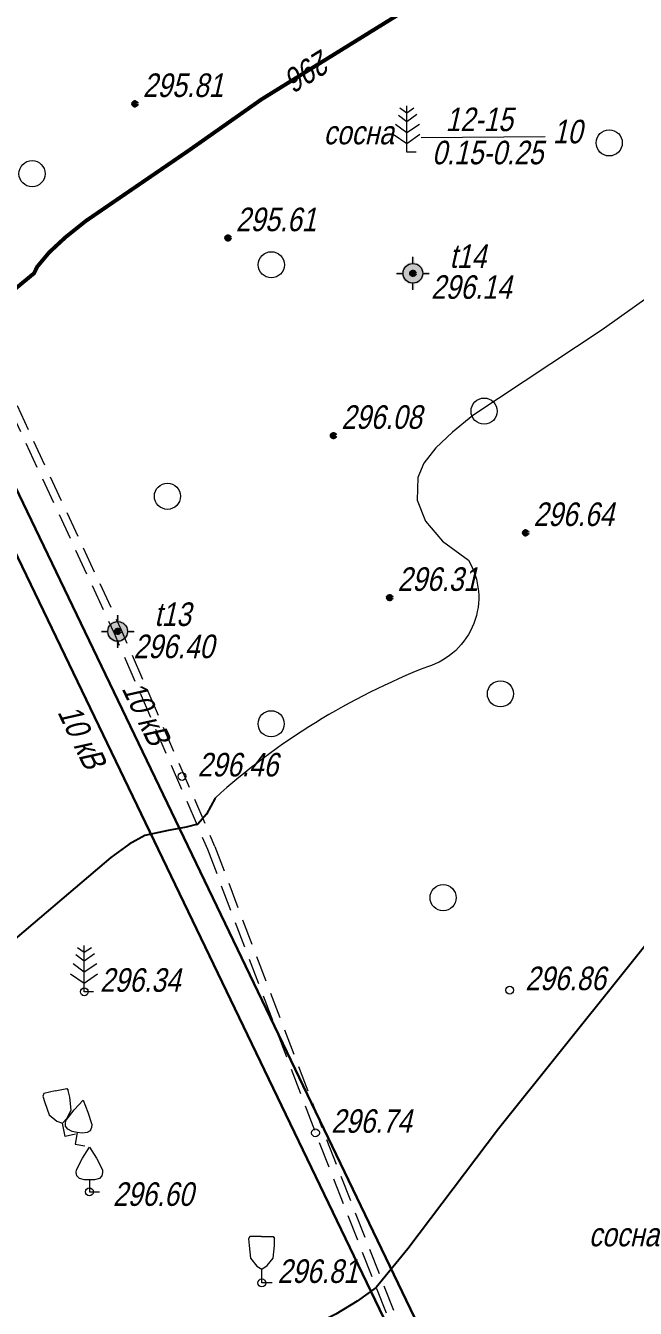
# Model space of a CAD drawing. Header units: metres. Extents: x 5191936 to 10384803, y 4968698 to 9938221.
# Drawn here: x 5192455.13 to 5192478.44, y 4968819.68 to 4968868.71 of the extents above; entities that cross this region are included whole.
import ezdxf

# ---------------------------------------------------------------- set-up
doc = ezdxf.new("R2010")
doc.units = ezdxf.units.M
doc.linetypes.add('DASHEDX2', pattern=[1.5, 1, -0.5])
doc.layers.get('0').update_dxf_attribs({"lineweight": 18})
for name, color, linetype, lineweight in [('31252100', 7, 'Continuous', 18), ('71133200', 7, 'Continuous', 18), ('71133300', 7, 'Continuous', 18), ('71133600', 7, 'Continuous', 18), ('Commun', 7, 'Continuous', 18), ('CONTOURS-LABEL', 7, 'Continuous', 18), ('ELE_SKLAD', 7, 'Continuous', 18), ('GEO_POINTS', 7, 'Continuous', 18), ('Otm', 7, 'Continuous', 18), ('R_Поверхность5_CNT-MAJ', 7, 'Continuous', 18), ('R_Поверхность5_CNT-MIN', 7, 'Continuous', 18), ('Sit', 7, 'Continuous', 18), ('Text_com', 7, 'Continuous', 18), ('Us_znak', 7, 'Continuous', 18), ('Us_znak_fon', 7, 'Continuous', 18)]:
    doc.layers.add(name, color=color, linetype=linetype, lineweight=lineweight)
doc.layers.add('R_Поверхность1_CNT-MIN', color=7, linetype='Continuous')
doc.styles.add('eskd', font='ESKD1.shx', dxfattribs={"width": 1.2, "oblique": 15})
doc.styles.get("Standard").update_dxf_attribs({"font": 'arial.ttf', "width": 0.8, "oblique": 13, "height": 0.9})
doc.linetypes.add('KABELww_500', pattern='A,0.0001,-0.4,[131,ltypeshp.shx,S=0.4,R=90,X=0.4,Y=-0.4],0.2,[131,ltypeshp.shx,S=0.2,R=90,X=0.4,Y=-0.2],3.6,[131,ltypeshp.shx,S=0.2,R=-90,X=-0.4,Y=0.2],0.2,[131,ltypeshp.shx,S=0.4,R=-90,X=-0.4,Y=0.4],-0.8,4,-0.4', length=9.6001)

# ---------------------------------------------------------------- blocks, each defined once
blk = doc.blocks.new('31252100a')
blk.add_circle((0, 0), 1)
blk = doc.blocks.new('POINT')
at = {"layer": 'Us_znak', "linetype": 'Continuous', "lineweight": -2}
h = blk.add_hatch(color=0, dxfattribs=at)
edge = h.paths.add_edge_path()
edge.add_arc((0, 0), 0.05, 0, 360)
at = {"layer": 'Us_znak_fon', "linetype": 'Continuous', "true_color": 0xffffff}
blk.add_hatch(color=7, dxfattribs=at).paths.add_polyline_path([(-0.422, 0.05, -0.346708), (-0.05, 0.422), (-0.05, 0.625), (0.05, 0.625), (0.05, 0.422, -0.346708), (0.422, 0.05), (0.625, 0.05), (0.625, -0.05), (0.422, -0.05, -0.346708), (0.05, -0.422), (0.05, -0.625), (-0.05, -0.625), (-0.05, -0.422, -0.346708), (-0.422, -0.05), (-0.625, -0.05), (-0.625, 0.05)])
at = {"layer": 'Us_znak', "color": 0, "linetype": 'Continuous', "lineweight": -2}
for p, q in [((0, 0.375), (0, 0.625)), ((-0.625, 0), (-0.375, 0)), ((0.375, 0), (0.625, 0)), ((0, -0.625), (0, -0.375))]:
    blk.add_line(p, q, dxfattribs=at)
for radius in [0.375, 0.05]:
    blk.add_circle((0, 0), radius, dxfattribs=at)
blk = doc.blocks.new('71133600')
for p, q in [((-0.52, 3.393), (0, 3.023)), ((0, 3.023), (0.55, 3.393)), ((-0.86, 2.163), (0, 1.513)), ((0, 1.513), (0.96, 2.163))]:
    blk.add_line(p, q)
for points in [[(0.71, 0), (0, 0), (0, 3.55)], [(-0.64, 2.838), (0, 2.368), (0, 2.368), (0.78, 2.928)], [(-1.05, 1.38), (0, 0.67), (1, 1.38)]]:
    blk.add_lwpolyline(points)
at = {"style": 'eskd', "oblique": 14.99998}
blk.add_attdef('Z', (2.033, -0.191), '', height=2, dxfattribs=at)
blk = doc.blocks.new('71133200')
for p, q in [((-0.924145, 3.560442), (-1.024145, 3.360442)), ((-1.024145, 3.360442), (-0.977382, 2.864397)), ((-0.024145, 3.560442), (-0.924145, 3.560442)), ((-0.024145, 3.560442), (0.875855, 3.560442)), ((0.875855, 3.560442), (0.958164, 3.395824)), ((0.975974, 2.864397), (0.958164, 3.395824)), ((-0.977382, 2.864397), (-0.861899, 1.88241)), ((0.861899, 1.88241), (0.975974, 2.864397)), ((-0.861899, 1.88241), (-0.374616, 1.28565)), ((-0.374616, 1.28565), (0, 1.039723)), ((0, 1.039723), (0.401375, 1.321765)), ((0, 0), (0, 1.039723)), ((0.401375, 1.321765), (0.861899, 1.88241)), ((0.8, 0), (0, 0))]:
    blk.add_line(p, q)
at = {"style": 'eskd', "oblique": 14.99997778}
blk.add_attdef('Z', (1.873004, -0.239356), '', height=2, dxfattribs=at)
blk = doc.blocks.new('71133300')
for p, q in [((0, 0.91), (0, 0)), ((0, 0), (0.76, 0))]:
    blk.add_line(p, q)
blk.add_lwpolyline([(0, 0.91), (-0.385, 0.91), (-0.76, 1.03), (-0.95, 1.21), (-1.01, 1.47), (-0.99, 1.69), (-0.54, 2.57), (0, 3.42), (0.54, 2.57), (0.99, 1.69), (1.01, 1.47), (0.95, 1.21), (0.76, 1.03), (0.385, 0.91)], close=True)
at = {"style": 'eskd', "oblique": 15}
blk.add_attdef('Z', (1.77, -0.69), '', height=2, dxfattribs=at)

msp = doc.modelspace()

# ---------------------------------------------------------------- linework, layer by layer
at = {"layer": 'Commun', "color": 1, "linetype": 'KABELww_500', "lineweight": 30, "elevation": 289.986, "flags": 128}
for points in [[(5192382.466, 4969011.289), (5192415.089, 4968933.441), (5192434.818, 4968889.937), (5192496.307, 4968762.206)], [(5192470.823, 4968955.324), (5192470.043, 4968959.241), (5192459.28, 4968956.949), (5192460.771, 4968950.247), (5192451.844, 4968948.527), (5192433.445, 4968895.36), (5192497.244, 4968762.638)]]:
    msp.add_lwpolyline(points, dxfattribs=at)
at = {"layer": 'GEO_POINTS', "color": 1}
for points, elevation in [([(5192461.111, 4968840.011), (5192461.111, 4968840.011)], 296.46), ([(5192457.376, 4968831.78), (5192457.376, 4968831.78)], 296.336), ([(5192473.638, 4968831.842), (5192473.638, 4968831.842)], 296.859), ([(5192466.214, 4968826.389), (5192466.214, 4968826.389)], 296.736), ([(5192457.57, 4968824.134), (5192457.57, 4968824.134)], 296.602), ([(5192464.164, 4968820.652), (5192464.164, 4968820.652)], 296.811)]:
    msp.add_lwpolyline(points, dxfattribs=dict(at, elevation=elevation))
at = {"layer": 'GEO_POINTS', "lineweight": 60}
for centre in [(5192459.312, 4968865.722, 295.813), (5192462.869, 4968860.593, 295.61), (5192469.939, 4968859.242, 296.14), (5192466.905, 4968853.038, 296.075), (5192474.25, 4968849.324, 296.639), (5192469.053, 4968846.845, 296.308), (5192458.652, 4968845.555, 296.401)]:
    msp.add_circle(centre, 0.06, dxfattribs=at)
at = {"layer": 'GEO_POINTS', "color": 1}
for centre in [(5192461.111, 4968840.011, 296.46), (5192457.376, 4968831.78, 296.336), (5192473.638, 4968831.842, 296.859), (5192466.214, 4968826.389, 296.736), (5192457.57, 4968824.134, 296.602), (5192464.164, 4968820.652, 296.811)]:
    msp.add_circle(centre, 0.15, dxfattribs=at)
at = {"layer": 'R_Поверхность1_CNT-MIN', "color": 32}
for points, elevation in [([(5192489.974, 4968847.463), (5192473.216, 4968826.545), (5192469.751, 4968821.955), (5192468.535, 4968820.475), (5192467.804, 4968819.951), (5192466.992, 4968819.454), (5192465.203, 4968818.548), (5192463.317, 4968817.769), (5192460.632, 4968816.866), (5192459.85, 4968816.642), (5192458.609, 4968816.381), (5192455.245, 4968816.102)], 297), ([(5192462.377, 4968839.186), (5192462.052, 4968838.568), (5192461.722, 4968838.181), (5192461.272, 4968838.069), (5192460.58, 4968837.939), (5192459.686, 4968837.756), (5192459.096, 4968837.425), (5192458.394, 4968836.918), (5192453.179, 4968832.495), (5192452.367, 4968831.911), (5192451.635, 4968831.482), (5192451.007, 4968831.247), (5192450.074, 4968831.313), (5192449.301, 4968831.717), (5192448.328, 4968832.03)], 296.5)]:
    msp.add_lwpolyline(points, dxfattribs=dict(at, elevation=elevation))
at = {"layer": 'R_Поверхность5_CNT-MAJ', "color": 32, "elevation": 296, "flags": 128}
msp.add_lwpolyline([(5192506.282, 4968931.554, 0.15, 0.15, 0), (5192496.66, 4968903.041, 0.15, 0.15, 0), (5192493.655, 4968896.656, 0.15, 0.15, 0), (5192485.676, 4968883.654, 0.15, 0.15, 0), (5192484.858, 4968880.647, 0.15, 0.15, 0), (5192483.836, 4968878.993, 0.15, 0.15, 0), (5192482.846, 4968877.999, 0.15, 0.15, 0), (5192481.553, 4968876.93, 0.15, 0.15, 0), (5192478.247, 4968874.615, 0.15, 0.15, 0), (5192464.154, 4968865.895, 0.15, 0.15, 0), (5192461.343, 4968863.919, 0.15, 0.15, 0), (5192457.438, 4968861.247, 0.15, 0.15, 0), (5192456.659, 4968860.625, 0.15, 0.15, 0), (5192456.026, 4968860.037, 0.15, 0.15, 0), (5192455.572, 4968859.492, 0.15, 0.15, 0), (5192455.453, 4968859.244, 0.15, 0.15, 0), (5192452.291, 4968856.631, 0.15, 0.15, 0), (5192451.966, 4968856.391, 0.15, 0.15, 0), (5192451.294, 4968855.778, 0.15, 0.15, 0), (5192449.903, 4968854.263, 0.15, 0.15, 0), (5192446.373, 4968850.141, 0.15, 0.15, 0), (5192446.373, 4968850.141, 0.15, 0.15, 0), (5192446.373, 4968850.141, 0, 0, 0)], format="xyseb", dxfattribs=at)
at = {"layer": 'R_Поверхность5_CNT-MIN', "color": 32, "elevation": 296.5, "flags": 128}
msp.add_lwpolyline([(5192510.277, 4968911.973), (5192507.267, 4968904.954), (5192501.788, 4968897.305), (5192493.178, 4968878.157), (5192492.523, 4968874.78), (5192490.722, 4968870.307), (5192490.418, 4968868.517), (5192490.104, 4968867.787), (5192489.606, 4968867.41), (5192488.991, 4968867.153), (5192488.36, 4968866.804), (5192487.742, 4968866.24), (5192485.83, 4968864.104), (5192478.991, 4968858.368), (5192477.174, 4968857.079), (5192472.231, 4968853.803), (5192471.448, 4968853.176), (5192470.813, 4968852.568), (5192470.36, 4968851.986), (5192470.124, 4968851.433), (5192470.102, 4968850.576), (5192470.417, 4968849.765), (5192471.07, 4968848.999), (5192472.061, 4968848.28)], dxfattribs=at)
msp.add_lwpolyline([(5192472.061, 4968848.28, -0.486944), (5192470.498, 4968844.206, 0.090832), (5192462.377, 4968839.186, 2.598001)], format="xyb", dxfattribs=at)
at = {"layer": 'Sit', "linetype": 'DASHEDX2', "flags": 128}
for points, elevation in [([(5192439.894, 4968886.884), (5192441.79, 4968879.902), (5192451.351, 4968860.898), (5192458.515, 4968845.493), (5192462.08, 4968837.232)], 294.626), ([(5192440.184, 4968886.963), (5192442.071, 4968880.01), (5192451.621, 4968861.028), (5192458.789, 4968845.616), (5192462.356, 4968837.351)], 294.626), ([(5192462.361, 4968837.339), (5192466.494, 4968826.498), (5192472.301, 4968811.703), (5192476.306, 4968802.366), (5192480.803, 4968789.571), (5192485.768, 4968774.592), (5192489.332, 4968762.34)], 296.46), ([(5192462.08, 4968837.232), (5192466.214, 4968826.389), (5192472.024, 4968811.589), (5192476.027, 4968802.257), (5192480.519, 4968789.474), (5192485.482, 4968774.503), (5192489.044, 4968762.256)], 296.46)]:
    msp.add_lwpolyline(points, dxfattribs=dict(at, elevation=elevation))
at = {"layer": 'Sit', "flags": 128}
msp.add_lwpolyline([(5192470.26, 4968864.436), (5192474.991, 4968864.469)], dxfattribs=at)

# ---------------------------------------------------------------- block references
at = {"layer": '31252100', "color": 7, "xscale": 0.5, "yscale": 0.5, "zscale": 0.5}
for p in [(5192477.445, 4968864.229), (5192455.378, 4968863.05), (5192464.527, 4968859.569), (5192472.662, 4968853.976), (5192460.555, 4968850.721), (5192473.286, 4968843.169), (5192464.52, 4968842.024), (5192471.095, 4968835.377)]:
    msp.add_blockref('31252100a', p, dxfattribs=at)
at = {"layer": '71133200', "color": 0, "xscale": 0.5, "yscale": 0.5, "zscale": 0.5, "rotation": 11.9901894670802}
msp.add_blockref('71133200', (5192456.645, 4968826.25, 296.617), dxfattribs=at)
at = {"layer": '71133200', "color": 0, "xscale": 0.5, "yscale": 0.5, "zscale": 0.5}
msp.add_blockref('71133200', (5192464.164, 4968820.652, 296.811), dxfattribs=at)
at = {"layer": '71133300', "color": 0, "xscale": 0.5, "yscale": 0.5, "zscale": 0.5, "rotation": 349.7110487565927}
msp.add_blockref('71133300', (5192457.021, 4968825.958, 296.518), dxfattribs=at)
at = {"layer": '71133300', "color": 0, "xscale": 0.5, "yscale": 0.5, "zscale": 0.5}
msp.add_blockref('71133300', (5192457.57, 4968824.134, 296.602), dxfattribs=at)
at = {"layer": '71133600', "color": 7, "xscale": 0.5, "yscale": 0.5, "zscale": 0.5}
msp.add_blockref('71133600', (5192469.706, 4968863.868), dxfattribs=at)
at = {"layer": '71133600', "color": 0, "xscale": 0.5, "yscale": 0.5, "zscale": 0.5}
msp.add_blockref('71133600', (5192457.376, 4968831.78, 296.336), dxfattribs=at)
at = {"layer": 'Sit', "color": 7, "linetype": 'Continuous'}
for p in [(5192469.939, 4968859.242, 296.14), (5192458.652, 4968845.555, 296.401)]:
    msp.add_blockref('POINT', p, dxfattribs=at)

# ---------------------------------------------------------------- texts
at = {"layer": 'CONTOURS-LABEL', "color": 32, "oblique": 13, "width": 0.8}
msp.add_text('296', height=0.9, rotation=211.7479, dxfattribs=at).set_placement((5192466.47, 4968867.85, 296))
at = {"layer": 'ELE_SKLAD', "oblique": 13, "width": 0.8}
for s, p in [('t14', (5192471.339, 4968859.45, 294.84)), ('t13', (5192460.052, 4968845.763, 295.101))]:
    msp.add_text(s, height=0.9, dxfattribs=at).set_placement(p)
at = {"layer": 'GEO_POINTS', "oblique": 13, "width": 0.8}
for s, p in [('296.46', (5192461.711, 4968840.011, 296.46)), ('296.34', (5192457.976, 4968831.78, 296.336)), ('296.86', (5192474.238, 4968831.842, 296.859)), ('296.74', (5192466.814, 4968826.389, 296.736)), ('296.60', (5192458.471, 4968823.597, 296.602)), ('296.81', (5192464.764, 4968820.652, 296.811))]:
    msp.add_text(s, height=0.9, dxfattribs=at).set_placement(p)
at = {"layer": 'Otm', "oblique": 13, "width": 0.8}
for s, p in [('295.81', (5192459.612, 4968865.982, 295.813)), ('12-15', (5192471.187, 4968864.677, 0.02)), ('сосна', (5192466.526, 4968864.174, 0.02)), ('10', (5192475.291, 4968864.211, 0.02)), ('0.15-0.25', (5192470.672, 4968863.41, 0.02)), ('295.61', (5192463.169, 4968860.853, 295.61)), ('296.14', (5192470.633, 4968858.268, 296.14)), ('296.08', (5192467.205, 4968853.298, 296.075)), ('296.64', (5192474.55, 4968849.584, 296.639)), ('296.31', (5192469.353, 4968847.105, 296.308)), ('296.40', (5192459.257, 4968844.532, 294.626)), ('сосна', (5192476.666, 4968822.051, 0.02))]:
    msp.add_text(s, height=0.9, dxfattribs=at).set_placement(p)
at = {"layer": 'Text_com', "color": 1, "oblique": 13, "width": 0.8}
for p in [(5192458.789, 4968843.375, 568.007), (5192456.334, 4968842.471, 568.007)]:
    msp.add_text('10 кВ ', height=0.9, rotation=295.6548, dxfattribs=at).set_placement(p)

doc.saveas('drawing.dxf')
